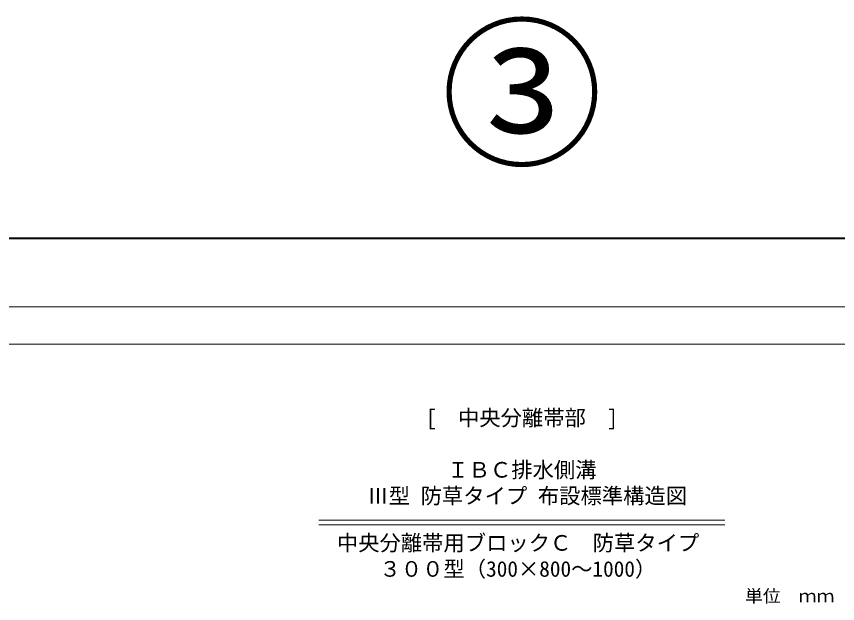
# Model space of a CAD drawing. Units: millimetres at full size; details may follow other scales. Extents: x 164402 to 209100, y 872507 to 885397.
# Drawn here: x 193829 to 196458, y 883517 to 885397 of the extents above; entities that cross this region are included whole.
import ezdxf
from ezdxf.enums import TextEntityAlignment as Align

# ---------------------------------------------------------------- set-up
doc = ezdxf.new("R2010")
doc.units = ezdxf.units.MM
doc.header["$LTSCALE"] = 40
for name, color, linetype, lineweight in [('0_2', 7, 'Continuous', 13), ('図枠', 7, 'Continuous', 5), ('補助線', 8, 'Continuous', 13)]:
    doc.layers.add(name, color=color, linetype=linetype, lineweight=lineweight)
doc.layers.add('文字', color=7, linetype='Continuous')
doc.styles.add('ＭＳ ゴシック', font='')
doc.styles.add('ＭＳ 明朝', font='')
doc.styles.get('ＭＳ ゴシック').set_extended_font_data('MS Gothic')
doc.styles.get('ＭＳ 明朝').set_extended_font_data('MS Mincho')

msp = doc.modelspace()

# ---------------------------------------------------------------- linework, layer by layer
at = {"layer": '0_2', "lineweight": 20}
for p, q in [((194797.47, 883783.55), (196097.47, 883783.55)), ((194797.65, 883768.55), (196097.3, 883768.55))]:
    msp.add_line(p, q, dxfattribs=at)
at = {"layer": '図枠', "lineweight": 40}
msp.add_line((191547.4, 884687.22), (199347.4, 884687.22), dxfattribs=at)
at = {"layer": '図枠', "lineweight": 13}
for p, q in [((191847.4, 884467.22), (199047.4, 884467.22)), ((191847.4, 884347.22), (199047.4, 884347.22))]:
    msp.add_line(p, q, dxfattribs=at)

# ---------------------------------------------------------------- texts
at = {"layer": '文字', "style": 'ＭＳ 明朝'}
for s, p in [('[\u3000中央分離帯部\u3000]', (195140.42, 884136.68)), ('ＩＢＣ排水側溝', (195208.67, 883970.01)), (' Ⅲ型 防草タイプ 布設標準構造図', (194918.61, 883886.68)), ('中央分離帯用ブロックＣ\u3000防草タイプ', (194854.98, 883735.97)), ('３００型（300×800～1000）', (194991.48, 883652.64))]:
    msp.add_text(s, height=50.04, dxfattribs=at).set_placement(p, align=Align.TOP_LEFT)
at = {"layer": '文字', "style": 'ＭＳ 明朝', "width": 1.05}
msp.add_text('単位\u3000ｍｍ', height=40.03, dxfattribs=at).set_placement((196161.61, 883509.02), align=Align.BOTTOM_LEFT)
at = {"layer": '補助線', "color": 1, "style": 'ＭＳ ゴシック'}
msp.add_text('③', height=379.8, dxfattribs=at).set_placement((195447.4, 884844.95), align=Align.BOTTOM_CENTER)

doc.saveas('drawing.dxf')
